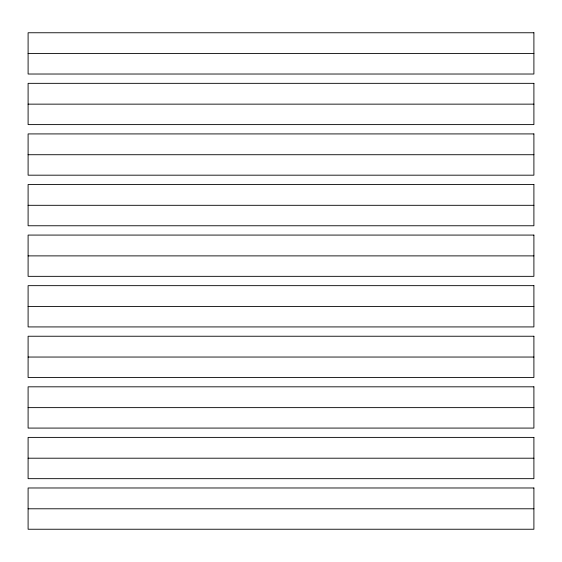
<?xml version="1.0" encoding="UTF-8"?>
<svg xmlns="http://www.w3.org/2000/svg" width="562" height="562" viewBox="0 0 562 562"><rect width="100%" height="100%" fill="white"/><g stroke="black" fill="none" stroke-linecap="round" stroke-linejoin="round"><path stroke-width="0.84" d="M28.1 53.566L533.9 53.566M28.1 104.146L533.9 104.146M28.1 154.726L533.9 154.726M28.1 205.306L533.9 205.306M28.1 255.886L533.9 255.886M28.1 306.466L533.9 306.466M28.1 357.046L533.9 357.046M28.1 407.626L533.9 407.626M28.1 458.206L533.9 458.206M28.1 508.786L533.9 508.786M533.9 32.758L28.1 32.758L28.1 74.022L533.9 74.022L533.9 32.758M533.9 83.338L28.1 83.338L28.1 124.602L533.9 124.602L533.9 83.338M533.9 133.918L28.1 133.918L28.1 175.182L533.9 175.182L533.9 133.918M533.9 184.498L28.1 184.498L28.1 225.762L533.9 225.762L533.9 184.498M533.9 235.078L28.1 235.078L28.1 276.342L533.9 276.342L533.9 235.078M533.9 285.658L28.1 285.658L28.1 326.922L533.9 326.922L533.9 285.658M533.9 336.238L28.1 336.238L28.1 377.502L533.9 377.502L533.9 336.238M533.9 386.818L28.1 386.818L28.1 428.082L533.9 428.082L533.9 386.818M533.9 437.398L28.1 437.398L28.1 478.662L533.9 478.662L533.9 437.398M533.9 487.978L28.1 487.978L28.1 529.242L533.9 529.242L533.9 487.978"/></g></svg>
